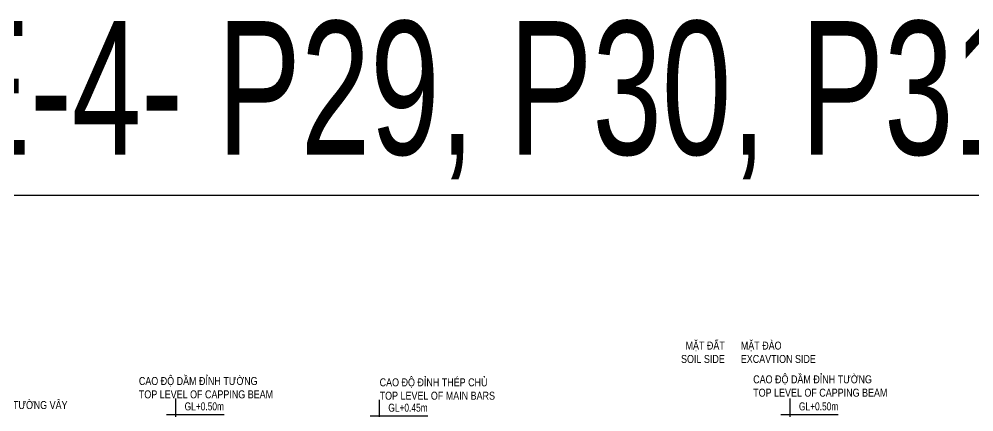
# Model space of a CAD drawing. Header units: millimetres. Extents: x 2746337 to 7547699, y -363432 to 15720.
# Drawn here: x 3381940 to 3417721, y 1014 to 15720 of the extents above; entities that cross this region are included whole.
import ezdxf
from ezdxf.enums import TextEntityAlignment as Align

# ---------------------------------------------------------------- set-up
doc = ezdxf.new("R2010")
doc.units = ezdxf.units.MM
doc.header["$LTSCALE"] = 1200
for name, color, linetype, lineweight in [('030_Label', 4, 'Continuous', 5), ('ENOTE', 2, 'Continuous', 15), ('LEADER', 8, 'Continuous', 9), ('TEXTVN', 2, 'Continuous', 20)]:
    doc.layers.add(name, color=color, linetype=linetype, lineweight=lineweight)
for name, color, linetype in [('CDC.02.DIM', 1, 'Continuous'), ('CDC.06.TEXT', 2, 'Continuous'), ('CDC.10.HATCH', 251, 'Continuous')]:
    doc.layers.add(name, color=color, linetype=linetype)
doc.styles.add('DB_Arial', font='arial.ttf', dxfattribs={"width": 0.8})
doc.styles.add('SMTEXT', font='arial.ttf', dxfattribs={"width": 0.75})
doc.styles.add('VNROMANS', font='VHAVAN.TTF', dxfattribs={"width": 0.8})

# ---------------------------------------------------------------- blocks, each defined once
blk = doc.blocks.new('tag_cd')
at = {"layer": 'CDC.10.HATCH'}
blk.add_hatch(color=256, dxfattribs=at).paths.add_polyline_path([(180, 240), (420, 0), (420, 240)])
at = {"layer": 'CDC.02.DIM'}
for points in [[(420, 240), (420, 0), (660, 240), (180, 240), (420, 0), (420, 1020)], [(60, 420), (2220, 420)], [(0, 0), (840, 0)]]:
    blk.add_lwpolyline(points, dxfattribs=at)
at = {"layer": 'CDC.06.TEXT', "ltscale": 0.5, "style": 'SMTEXT', "width": 0.75}
blk.add_attdef('CD', text='', height=300, dxfattribs=at).set_placement((2220, 570), align=Align.RIGHT)

msp = doc.modelspace()

# ---------------------------------------------------------------- linework, layer by layer
msp.add_lwpolyline([(3361458.5, 9128.3), (3454975.9, 9128.3), (3454975.9, -68024), (3361458.5, -68024)], close=True)
at = {"layer": 'LEADER', "lineweight": 20}
for points in [[(3405886.3, 2645.6, 0, 150, 0), (3406386.3, 2645.6, 0, 0, 0), (3408386.3, 2645.6, 0, 0, 0)], [(3411486.3, 2645.6, 0, 150, 0), (3410986.3, 2645.6, 0, 0, 0), (3408986.3, 2645.6, 0, 0, 0)]]:
    msp.add_lwpolyline(points, format="xyseb", dxfattribs=at)

# ---------------------------------------------------------------- block references
at = {"layer": 'ENOTE'}
for p, values in [((3387399.2, 500), {'CD': 'GL+0.50m'}), ((3395032.1, 450), {'CD': 'GL+0.45m'}), ((3410420.5, 500), {'CD': 'GL+0.50m'})]:
    msp.add_blockref('tag_cd', p, dxfattribs=at).add_auto_attribs(values)

# ---------------------------------------------------------------- texts
at = {"layer": '030_Label', "style": 'VNROMANS', "width": 0.7}
msp.add_text('type-4- P29, P30, P31, P32, P33', height=5000, dxfattribs=at).set_placement((3405773.7, 13145.4), align=Align.MIDDLE_CENTER)
at = {"layer": 'TEXTVN', "style": 'DB_Arial', "width": 0.8}
for s, p in [('MẶT ĐẤT', (3408386.3, 3345.6)), ('SOIL SIDE', (3408386.3, 2845.6))]:
    msp.add_text(s, height=300, dxfattribs=at).set_placement(p, align=Align.RIGHT)
for s, p in [('MẶT ĐÀO', (3408986.3, 3345.6)), ('EXCAVTION SIDE', (3408986.3, 2845.6)), ('CAO ĐỘ DẦM ĐỈNH TƯỜNG', (3386428.8, 2020)), ('CAO ĐỘ ĐỈNH THÉP CHỦ', (3395452.1, 1970)), ('CAO ĐỘ DẦM ĐỈNH TƯỜNG', (3409450, 2082.8)), ('TOP LEVEL OF CAPPING BEAM', (3386428.8, 1520)), ('TOP LEVEL OF CAPPING BEAM', (3409450, 1582.8)), ('CAO ĐỘ ĐỈNH TƯỜNG VÂY', (3379381.4, 1120)), ('TOP LEVEL OF MAIN BARS', (3395452.1, 1470))]:
    msp.add_text(s, height=300, dxfattribs=at).set_placement(p)

doc.saveas('drawing.dxf')
